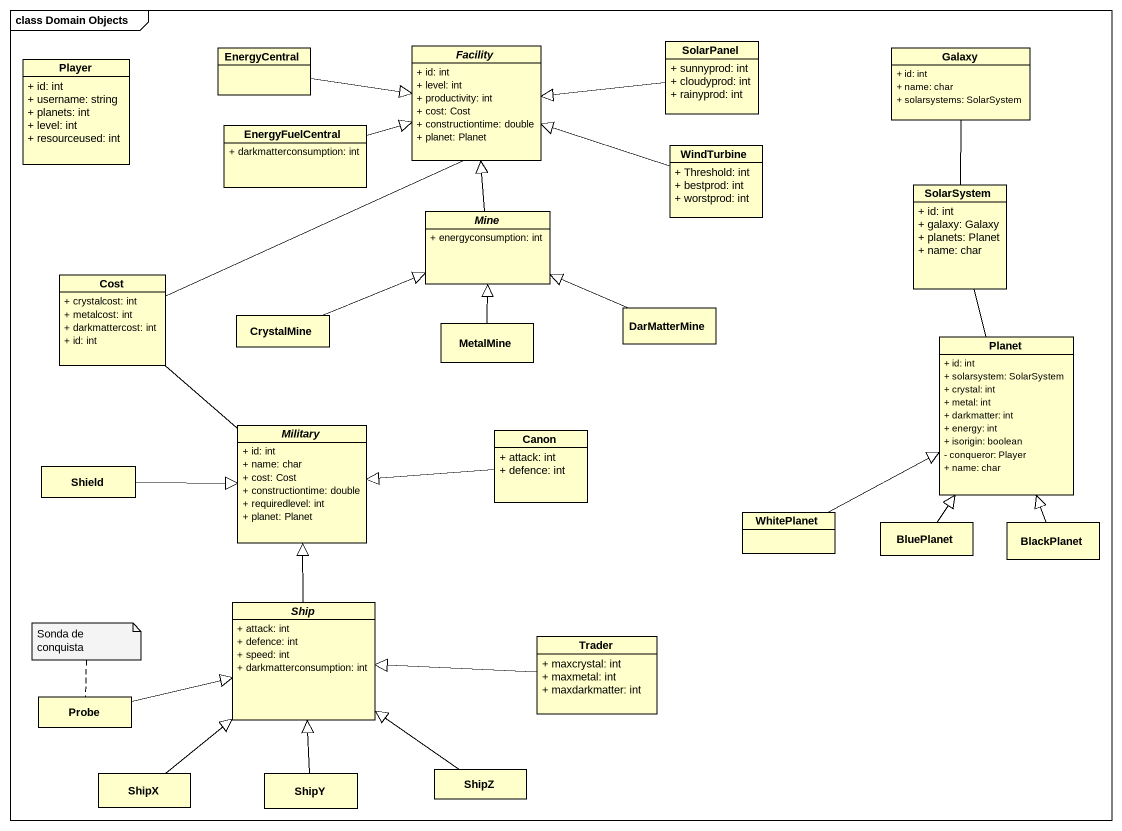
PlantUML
@startuml
mainframe class Domain Objects
hide circle
hide empty members
skinparam classAttributeIconSize 0
class Player {
  + id: int
  + username: string
  + planets: int
  + level: int
  + resourceused: int
}
class EnergyCentral
abstract class Facility {
  + id: int
  + level: int
  + productivity: int
  + cost: Cost
  + constructiontime: double
  + planet: Planet
}
class SolarPanel {
  + sunnyprod: int
  + cloudyprod: int
  + rainyprod: int
}
class Galaxy {
  + id: int
  + name: char
  + solarsystems: SolarSystem
}
class EnergyFuelCentral {
  + darkmatterconsumption: int
}
class WindTurbine {
  + Threshold: int
  + bestprod: int
  + worstprod: int
}
abstract class Mine {
  + energyconsumption: int
}
class SolarSystem {
  + id: int
  + galaxy: Galaxy
  + planets: Planet
  + name: char
}
class Cost {
  + crystalcost: int
  + metalcost: int
  + darkmattercost: int
  + id: int
}
class DarMatterMine
class CrystalMine
class MetalMine
class Planet {
  + id: int
  + solarsystem: SolarSystem
  + crystal: int
  + metal: int
  + darkmatter: int
  + energy: int
  + isorigin: boolean
  - conqueror: Player
  + name: char
}
abstract class Military {
  + id: int
  + name: char
  + cost: Cost
  + constructiontime: double
  + requiredlevel: int
  + planet: Planet
}
class Canon {
  + attack: int
  + defence: int
}
class Shield
class WhitePlanet
class BluePlanet
class BlackPlanet
abstract class Ship {
  + attack: int
  + defence: int
  + speed: int
  + darkmatterconsumption: int
}
class Trader {
  + maxcrystal: int
  + maxmetal: int
  + maxdarkmatter: int
}
class Probe
class ShipX
class ShipY
class ShipZ
EnergyCentral -right-|> Facility
Facility -left- Cost
SolarPanel -left-|> Facility
Galaxy -- SolarSystem
EnergyFuelCentral -right-|> Facility
WindTurbine -left-|> Facility
Mine -up-|> Facility
SolarSystem -- Planet
DarMatterMine -left-|> Mine
CrystalMine -right-|> Mine
MetalMine -up-|> Mine
Military -up- Cost
Canon -left-|> Military
Shield -right-|> Military
WhitePlanet -right-|> Planet
BluePlanet -up-|> Planet
BlackPlanet -up-|> Planet
Ship -up-|> Military
Trader -left-|> Ship
Probe -right-|> Ship
ShipX -up-|> Ship
ShipY -up-|> Ship
ShipZ -up-|> Ship
note top of Probe : Sonda de conquista
@enduml
